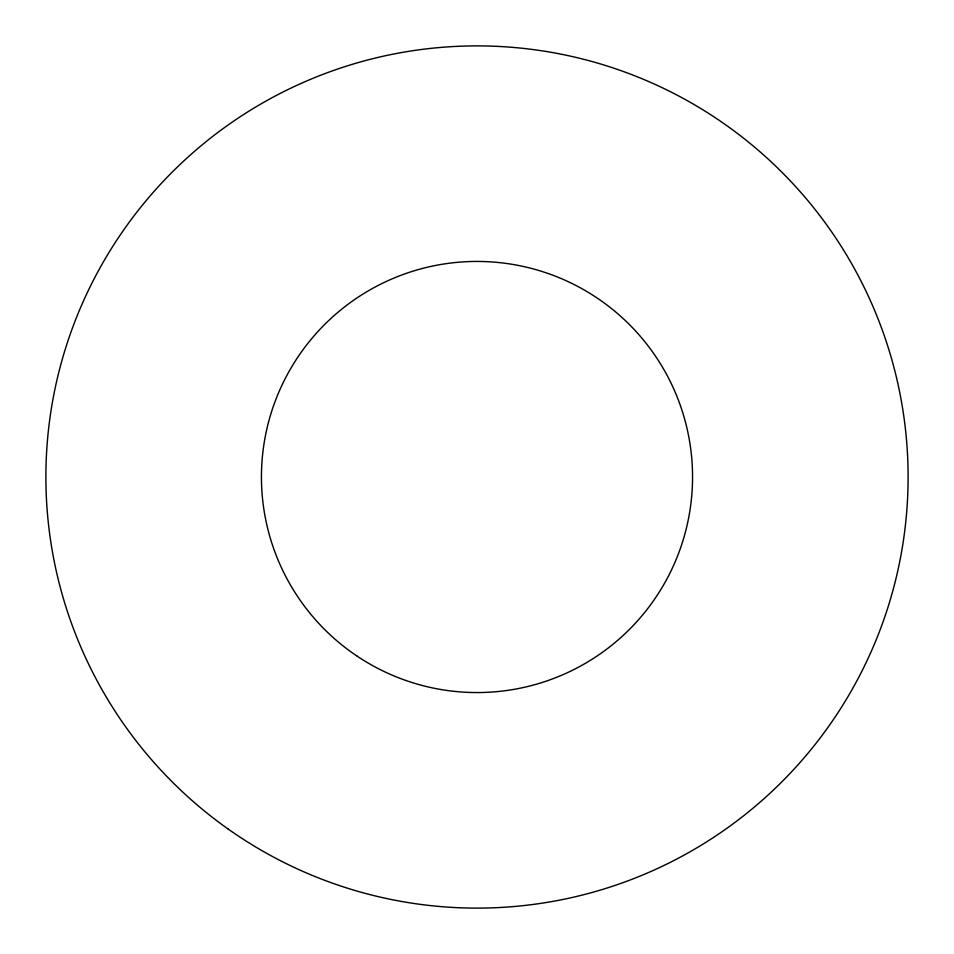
<?xml version="1.0" encoding="UTF-8"?>
<svg xmlns="http://www.w3.org/2000/svg" width="954" height="954" viewBox="0 0 954 954"><rect width="100%" height="100%" fill="white"/><g stroke="black" fill="none" stroke-linecap="round" stroke-linejoin="round"><path stroke-width="1.43" d="M357.356 656.304A215.556 215.556 0 0 0 692.103 490.952A215.556 215.556 0 0 0 381.528 283.732A215.556 215.556 0 0 0 357.356 656.304M228.161 829.05A431.113 431.113 0 0 0 906.3 516.484A431.113 431.113 0 0 0 296.539 85.478A431.113 431.113 0 0 0 228.161 829.05"/></g></svg>
